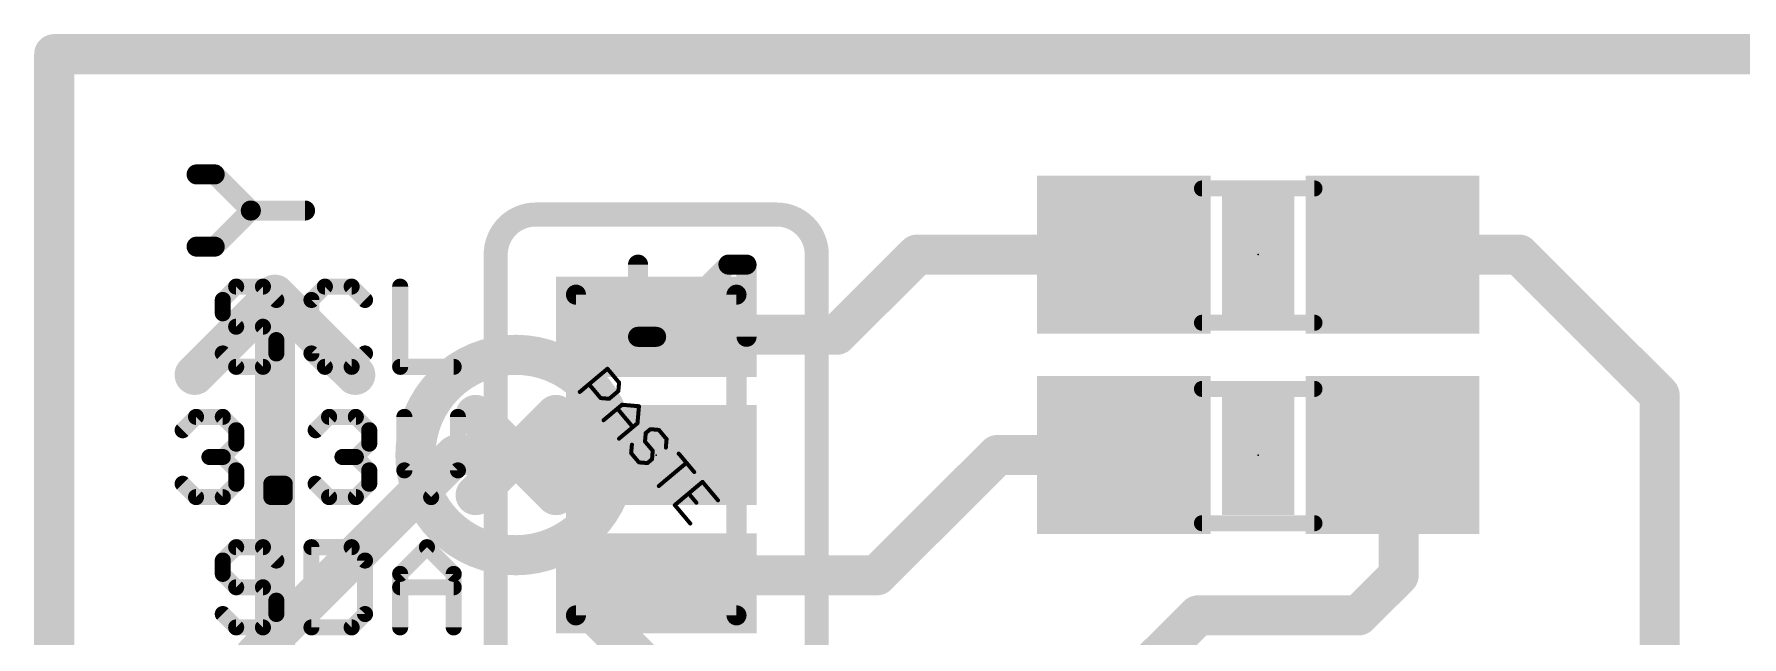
# Model space of a CAD drawing. Extents: x -30 to 77, y -16 to 20.
# Drawn here: x -0.13 to 10.68, y 16.63 to 20.45 of the extents above; entities that cross this region are included whole.
import ezdxf

# ---------------------------------------------------------------- set-up
doc = ezdxf.new("R2010")
doc.units = 0
for name, color, linetype in [('1', 22, 'CONTINUOUS'), ('16', 175, 'CONTINUOUS'), ('20', 7, 'CONTINUOUS'), ('21', 251, 'CONTINUOUS'), ('22', 2, 'CONTINUOUS'), ('23', 7, 'CONTINUOUS'), ('51', 53, 'CONTINUOUS')]:
    doc.layers.add(name, color=color, linetype=linetype)

# ---------------------------------------------------------------- blocks, each defined once
blk = doc.blocks.new('RECT')
blk.add_solid([(-0.5, -0.5), (0.5, -0.5), (-0.5, 0.5), (0.5, 0.5)])

msp = doc.modelspace()

# ---------------------------------------------------------------- linework, layer by layer
at = {"layer": '1', "const_width": 0.254}
for points in [[(0, 0), (0, 20.32)], [(0, 20.32), (20.32, 20.32)], [(5.461, 19.05), (4.953, 18.542)], [(6.77, 19.05), (5.461, 19.05)], [(8.47, 19.05), (9.271, 19.05)], [(9.271, 19.05), (10.16, 18.161)], [(3.8608, 18.542), (3.81, 18.5928)], [(4.953, 18.542), (3.8608, 18.542)], [(10.16, 18.161), (10.16, 15.83)], [(2.54, 17.78), (1.27, 16.51)], [(3.81, 17.78), (2.54, 17.78)], [(5.969, 17.78), (5.207, 17.018)], [(6.77, 17.78), (5.969, 17.78)], [(8.509, 17.741), (8.47, 17.78)], [(8.509, 17.018), (8.509, 17.741)], [(3.8608, 17.018), (3.81, 16.9672)], [(5.207, 17.018), (3.8608, 17.018)], [(8.255, 16.764), (8.509, 17.018)], [(6.96, 16.485), (7.239, 16.764)], [(7.239, 16.764), (8.255, 16.764)], [(1.27, 16.51), (1.27, 13.97)]]:
    msp.add_lwpolyline(points, dxfattribs=at)
at = {"layer": '1', "const_width": 0.127}
for points in [[(0.0635, 20.32, 1), (-0.0635, 20.32)], [(0, 20.3835, 1), (0, 20.2565)], [(5.461, 19.1135, 1), (5.461, 18.9865)], [(5.5059, 19.0051, 1), (5.4161, 19.0949)], [(6.77, 18.9865, 1), (6.77, 19.1135)], [(8.47, 19.1135, 1), (8.47, 18.9865)], [(9.3159, 19.0949, 1), (9.2261, 19.0051)], [(9.271, 18.9865, 1), (9.271, 19.1135)], [(3.8549, 18.6377, 1), (3.7651, 18.5479)], [(3.8608, 18.6055, 1), (3.8608, 18.4785)], [(3.8159, 18.4971, 1), (3.9057, 18.5869)], [(4.9081, 18.5869, 1), (4.9979, 18.4971)], [(4.953, 18.4785, 1), (4.953, 18.6055)], [(10.2235, 18.161, 1), (10.0965, 18.161)], [(10.1151, 18.1161, 1), (10.2049, 18.2059)], [(2.54, 17.8435, 1), (2.54, 17.7165)], [(2.5849, 17.7351, 1), (2.4951, 17.8249)], [(3.81, 17.7165, 1), (3.81, 17.8435)], [(5.969, 17.8435, 1), (5.969, 17.7165)], [(6.0139, 17.7351, 1), (5.9241, 17.8249)], [(6.77, 17.7165, 1), (6.77, 17.8435)], [(8.5149, 17.8249, 1), (8.4251, 17.7351)], [(8.5725, 17.741, 1), (8.4455, 17.741)], [(8.4641, 17.6961, 1), (8.5539, 17.7859)], [(3.8608, 17.0815, 1), (3.8608, 16.9545)], [(3.9057, 16.9731, 1), (3.8159, 17.0629)], [(5.1621, 17.0629, 1), (5.2519, 16.9731)], [(5.207, 16.9545, 1), (5.207, 17.0815)], [(8.4455, 17.018, 1), (8.5725, 17.018)], [(8.5539, 16.9731, 1), (8.4641, 17.0629)], [(3.7651, 17.0121, 1), (3.8549, 16.9223)], [(7.239, 16.8275, 1), (7.239, 16.7005)], [(7.2839, 16.7191, 1), (7.1941, 16.8089)], [(8.2101, 16.8089, 1), (8.2999, 16.7191)], [(8.255, 16.7005, 1), (8.255, 16.8275)], [(1.3335, 16.51, 1), (1.2065, 16.51)]]:
    msp.add_lwpolyline(points, format="xyb", dxfattribs=at)
at = {"layer": '16', "const_width": 0.254}
for points in [[(0, 20.32), (20.32, 20.32)], [(0, 0), (0, 20.32)]]:
    msp.add_lwpolyline(points, dxfattribs=at)
at = {"layer": '16', "const_width": 0.127}
for points in [[(0, 20.3835, 1), (0, 20.2565)], [(0.0635, 20.32, 1), (-0.0635, 20.32)]]:
    msp.add_lwpolyline(points, format="xyb", dxfattribs=at)
at = {"layer": '20', "const_width": 0.254}
for points in [[(20.32, 20.32), (0, 20.32)], [(0, 20.32), (0, 0)]]:
    msp.add_lwpolyline(points, dxfattribs=at)
at = {"layer": '20', "const_width": 0.127}
for points in [[(0, 20.3835, 1), (0, 20.2565)], [(0.0635, 20.32, 1), (-0.0635, 20.32)]]:
    msp.add_lwpolyline(points, format="xyb", dxfattribs=at)
at = {"layer": '21'}
for points, const_width in [([(3.048, 19.304, 0.4142), (2.794, 19.05)], 0.1524), ([(3.048, 19.3421, 1), (3.048, 19.2659)], 0.0762), ([(3.048, 19.2659, 1), (3.048, 19.3421)], 0.0762), ([(4.826, 19.05, 0.4142), (4.572, 19.304)], 0.1524), ([(4.572, 19.3421, 1), (4.572, 19.2659)], 0.0762), ([(4.572, 19.2659, 1), (4.572, 19.3421)], 0.0762), ([(2.8321, 19.05, 1), (2.7559, 19.05)], 0.0762), ([(2.7559, 19.05, 1), (2.8321, 19.05)], 0.0762), ([(4.8641, 19.05, 1), (4.7879, 19.05)], 0.0762), ([(4.7879, 19.05, 1), (4.8641, 19.05)], 0.0762), ([(1.0488, 18.7805, 1), (1.0848, 18.7445)], 0.0508), ([(1.0922, 18.7625, 1), (1.0414, 18.7625)], 0.0508), ([(1.1515, 18.8726, 1), (1.1515, 18.8218)], 0.0508), ([(1.1695, 18.8293, 1), (1.1336, 18.8652)], 0.0508), ([(1.339, 18.8652, 1), (1.3031, 18.8293)], 0.0508), ([(1.321, 18.8218, 1), (1.321, 18.8726)], 0.0508), ([(1.3878, 18.7445, 1), (1.4237, 18.7805)], 0.0508), ([(1.6101, 18.7805, 1), (1.6461, 18.7445)], 0.0508), ([(1.6535, 18.7625, 1), (1.6027, 18.7625)], 0.0508), ([(1.7128, 18.8726, 1), (1.7128, 18.8218)], 0.0508), ([(1.7308, 18.8293, 1), (1.6949, 18.8652)], 0.0508), ([(1.9003, 18.8652, 1), (1.8644, 18.8293)], 0.0508), ([(1.8823, 18.8218, 1), (1.8823, 18.8726)], 0.0508), ([(1.9491, 18.7445, 1), (1.985, 18.7805)], 0.0508), ([(2.2148, 18.8472, 1), (2.164, 18.8472)], 0.0508), ([(1.0848, 18.6957, 1), (1.0488, 18.6598)], 0.0508), ([(1.0414, 18.6778, 1), (1.0922, 18.6778)], 0.0508), ([(1.1515, 18.6184, 1), (1.1515, 18.5676)], 0.0508), ([(1.1336, 18.5751, 1), (1.1695, 18.611)], 0.0508), ([(1.339, 18.611, 1), (1.3031, 18.5751)], 0.0508), ([(1.321, 18.5676, 1), (1.321, 18.6184)], 0.0508), ([(1.4312, 18.5083, 1), (1.3804, 18.5083)], 0.0508), ([(1.3878, 18.4903, 1), (1.4237, 18.5262)], 0.0508), ([(1.0848, 18.4415, 1), (1.0488, 18.4056)], 0.0508), ([(1.1515, 18.3642, 1), (1.1515, 18.3134)], 0.0508), ([(1.1336, 18.3208, 1), (1.1695, 18.3568)], 0.0508), ([(1.3031, 18.3568, 1), (1.339, 18.3208)], 0.0508), ([(1.321, 18.3134, 1), (1.321, 18.3642)], 0.0508), ([(1.3804, 18.4235, 1), (1.4312, 18.4235)], 0.0508), ([(1.4237, 18.4056, 1), (1.3878, 18.4415)], 0.0508), ([(1.6461, 18.4415, 1), (1.6101, 18.4056)], 0.0508), ([(1.6027, 18.4235, 1), (1.6535, 18.4235)], 0.0508), ([(1.7128, 18.3642, 1), (1.7128, 18.3134)], 0.0508), ([(1.6949, 18.3208, 1), (1.7308, 18.3568)], 0.0508), ([(1.8644, 18.3568, 1), (1.9003, 18.3208)], 0.0508), ([(1.8823, 18.3134, 1), (1.8823, 18.3642)], 0.0508), ([(1.985, 18.4056, 1), (1.9491, 18.4415)], 0.0508), ([(2.1894, 18.3642, 1), (2.1894, 18.3134)], 0.0508), ([(2.5284, 18.3134, 1), (2.5284, 18.3642)], 0.0508), ([(2.164, 18.3388, 1), (2.2148, 18.3388)], 0.0508), ([(0.8975, 18.0471, 1), (0.8975, 17.9963)], 0.0508), ([(0.9155, 18.0038, 1), (0.8796, 18.0397)], 0.0508), ([(1.085, 18.0397, 1), (1.0491, 18.0038)], 0.0508), ([(1.067, 17.9963, 1), (1.067, 18.0471)], 0.0508), ([(1.7395, 18.0471, 1), (1.7395, 17.9963)], 0.0508), ([(1.7575, 18.0038, 1), (1.7215, 18.0397)], 0.0508), ([(1.9269, 18.0397, 1), (1.891, 18.0038)], 0.0508), ([(1.909, 17.9963, 1), (1.909, 18.0471)], 0.0508), ([(2.2415, 18.0217, 1), (2.1907, 18.0217)], 0.0508), ([(2.5804, 18.0217, 1), (2.5296, 18.0217)], 0.0508), ([(0.7948, 17.955, 1), (0.8308, 17.919)], 0.0508), ([(1.1772, 17.937, 1), (1.1264, 17.937)], 0.0508), ([(1.1338, 17.919, 1), (1.1697, 17.955)], 0.0508), ([(1.6368, 17.955, 1), (1.6727, 17.919)], 0.0508), ([(2.0191, 17.937, 1), (1.9683, 17.937)], 0.0508), ([(1.9758, 17.919, 1), (2.0117, 17.955)], 0.0508), ([(1.1264, 17.8523, 1), (1.1772, 17.8523)], 0.0508), ([(1.1697, 17.8343, 1), (1.1338, 17.8702)], 0.0508), ([(1.9683, 17.8523, 1), (2.0191, 17.8523)], 0.0508), ([(2.0117, 17.8343, 1), (1.9758, 17.8702)], 0.0508), ([(0.9823, 17.7929, 1), (0.9823, 17.7421)], 0.0508), ([(1.085, 17.7855, 1), (1.0491, 17.7496)], 0.0508), ([(1.0491, 17.7855, 1), (1.085, 17.7496)], 0.0508), ([(1.067, 17.7421, 1), (1.067, 17.7929)], 0.0508), ([(1.1772, 17.6828, 1), (1.1264, 17.6828)], 0.0508), ([(1.1338, 17.6648, 1), (1.1697, 17.7007)], 0.0508), ([(1.8242, 17.7929, 1), (1.8242, 17.7421)], 0.0508), ([(1.9269, 17.7855, 1), (1.891, 17.7496)], 0.0508), ([(1.891, 17.7855, 1), (1.9269, 17.7496)], 0.0508), ([(1.909, 17.7421, 1), (1.909, 17.7929)], 0.0508), ([(2.0191, 17.6828, 1), (1.9683, 17.6828)], 0.0508), ([(1.9758, 17.6648, 1), (2.0117, 17.7007)], 0.0508), ([(2.234, 17.7007, 1), (2.1981, 17.6648)], 0.0508), ([(2.573, 17.6648, 1), (2.5371, 17.7007)], 0.0508), ([(0.8308, 17.616, 1), (0.7948, 17.5801)], 0.0508), ([(1.1264, 17.598, 1), (1.1772, 17.598)], 0.0508), ([(1.1697, 17.5801, 1), (1.1338, 17.616)], 0.0508), ([(1.3995, 17.598, 1), (1.3487, 17.598)], 0.0508), ([(1.3741, 17.6234, 1), (1.3741, 17.5726)], 0.0508), ([(1.4842, 17.598, 1), (1.4334, 17.598)], 0.0508), ([(1.4588, 17.5726, 1), (1.4588, 17.6234)], 0.0508), ([(1.6727, 17.616, 1), (1.6368, 17.5801)], 0.0508), ([(1.9683, 17.598, 1), (2.0191, 17.598)], 0.0508), ([(2.0117, 17.5801, 1), (1.9758, 17.616)], 0.0508), ([(2.1907, 17.6828, 1), (2.2415, 17.6828)], 0.0508), ([(2.5296, 17.6828, 1), (2.5804, 17.6828)], 0.0508), ([(0.8975, 17.5387, 1), (0.8975, 17.4879)], 0.0508), ([(0.8796, 17.4953, 1), (0.9155, 17.5313)], 0.0508), ([(1.0491, 17.5313, 1), (1.085, 17.4953)], 0.0508), ([(1.067, 17.4879, 1), (1.067, 17.5387)], 0.0508), ([(1.3741, 17.5387, 1), (1.3741, 17.4879)], 0.0508), ([(1.3487, 17.5133, 1), (1.3995, 17.5133)], 0.0508), ([(1.4334, 17.5133, 1), (1.4842, 17.5133)], 0.0508), ([(1.4588, 17.4879, 1), (1.4588, 17.5387)], 0.0508), ([(1.7395, 17.5387, 1), (1.7395, 17.4879)], 0.0508), ([(1.7215, 17.4953, 1), (1.7575, 17.5313)], 0.0508), ([(1.891, 17.5313, 1), (1.9269, 17.4953)], 0.0508), ([(1.909, 17.4879, 1), (1.909, 17.5387)], 0.0508), ([(2.3676, 17.5313, 1), (2.4035, 17.4953)], 0.0508), ([(2.3676, 17.4953, 1), (2.4035, 17.5313)], 0.0508), ([(1.1515, 17.2216, 1), (1.1515, 17.1708)], 0.0508), ([(1.1695, 17.1783, 1), (1.1336, 17.2142)], 0.0508), ([(1.339, 17.2142, 1), (1.3031, 17.1783)], 0.0508), ([(1.321, 17.1708, 1), (1.321, 17.2216)], 0.0508), ([(1.6535, 17.1962, 1), (1.6027, 17.1962)], 0.0508), ([(1.6281, 17.2216, 1), (1.6281, 17.1708)], 0.0508), ([(1.9003, 17.2142, 1), (1.8644, 17.1783)], 0.0508), ([(1.8823, 17.1708, 1), (1.8823, 17.2216)], 0.0508), ([(2.3769, 17.2142, 1), (2.3409, 17.1783)], 0.0508), ([(2.3769, 17.1783, 1), (2.3409, 17.2142)], 0.0508), ([(1.0488, 17.1295, 1), (1.0848, 17.0935)], 0.0508), ([(1.0922, 17.1115, 1), (1.0414, 17.1115)], 0.0508), ([(1.0848, 17.0447, 1), (1.0488, 17.0088)], 0.0508), ([(1.3878, 17.0935, 1), (1.4237, 17.1295)], 0.0508), ([(1.9925, 17.1115, 1), (1.9417, 17.1115)], 0.0508), ([(1.9491, 17.0935, 1), (1.985, 17.1295)], 0.0508), ([(2.2148, 17.0268, 1), (2.164, 17.0268)], 0.0508), ([(2.5538, 17.0268, 1), (2.503, 17.0268)], 0.0508), ([(1.0414, 17.0268, 1), (1.0922, 17.0268)], 0.0508), ([(1.1515, 16.9674, 1), (1.1515, 16.9166)], 0.0508), ([(1.1336, 16.9241, 1), (1.1695, 16.96)], 0.0508), ([(1.339, 16.96, 1), (1.3031, 16.9241)], 0.0508), ([(1.321, 16.9166, 1), (1.321, 16.9674)], 0.0508), ([(2.1894, 16.9674, 1), (2.1894, 16.9166)], 0.0508), ([(2.1715, 17.0447, 1), (2.2074, 17.0088)], 0.0508), ([(2.5104, 17.0088, 1), (2.5463, 17.0447)], 0.0508), ([(2.5284, 16.9166, 1), (2.5284, 16.9674)], 0.0508), ([(1.4312, 16.8573, 1), (1.3804, 16.8573)], 0.0508), ([(1.3878, 16.8393, 1), (1.4237, 16.8752)], 0.0508), ([(1.0848, 16.7905, 1), (1.0488, 16.7546)], 0.0508), ([(1.3804, 16.7725, 1), (1.4312, 16.7725)], 0.0508), ([(1.4237, 16.7546, 1), (1.3878, 16.7905)], 0.0508), ([(1.9417, 16.7725, 1), (1.9925, 16.7725)], 0.0508), ([(1.985, 16.7546, 1), (1.9491, 16.7905)], 0.0508), ([(1.1515, 16.7132, 1), (1.1515, 16.6624)], 0.0508), ([(1.1336, 16.6698, 1), (1.1695, 16.7058)], 0.0508), ([(1.3031, 16.7058, 1), (1.339, 16.6698)], 0.0508), ([(1.321, 16.6624, 1), (1.321, 16.7132)], 0.0508), ([(1.6281, 16.7132, 1), (1.6281, 16.6624)], 0.0508), ([(1.6027, 16.6878, 1), (1.6535, 16.6878)], 0.0508), ([(1.8644, 16.7058, 1), (1.9003, 16.6698)], 0.0508), ([(1.8823, 16.6624, 1), (1.8823, 16.7132)], 0.0508), ([(2.164, 16.6878, 1), (2.2148, 16.6878)], 0.0508), ([(2.503, 16.6878, 1), (2.5538, 16.6878)], 0.0508)]:
    msp.add_lwpolyline(points, format="xyb", dxfattribs=dict(at, const_width=const_width))
for points, const_width in [([(4.572, 19.304), (3.048, 19.304)], 0.1524), ([(2.794, 16.51), (2.794, 19.05)], 0.1524), ([(4.826, 19.05), (4.826, 16.51)], 0.1524), ([(1.1515, 18.8472), (1.0668, 18.7625)], 0.1016), ([(1.0668, 18.7625), (1.0668, 18.6778)], 0.1016), ([(1.321, 18.8472), (1.1515, 18.8472)], 0.1016), ([(1.4058, 18.7625), (1.321, 18.8472)], 0.1016), ([(1.7128, 18.8472), (1.6281, 18.7625)], 0.1016), ([(1.6281, 18.7625), (1.6281, 18.4235)], 0.1016), ([(1.8823, 18.8472), (1.7128, 18.8472)], 0.1016), ([(1.9671, 18.7625), (1.8823, 18.8472)], 0.1016), ([(2.1894, 18.8472), (2.1894, 18.3388)], 0.1016), ([(1.0668, 18.6778), (1.1515, 18.593)], 0.1016), ([(1.1515, 18.593), (1.321, 18.593)], 0.1016), ([(1.321, 18.593), (1.4058, 18.5083)], 0.1016), ([(1.4058, 18.5083), (1.4058, 18.4235)], 0.1016), ([(1.1515, 18.3388), (1.0668, 18.4235)], 0.1016), ([(1.321, 18.3388), (1.1515, 18.3388)], 0.1016), ([(1.4058, 18.4235), (1.321, 18.3388)], 0.1016), ([(1.6281, 18.4235), (1.7128, 18.3388)], 0.1016), ([(1.7128, 18.3388), (1.8823, 18.3388)], 0.1016), ([(1.8823, 18.3388), (1.9671, 18.4235)], 0.1016), ([(2.1894, 18.3388), (2.5284, 18.3388)], 0.1016), ([(0.8128, 17.937), (0.8975, 18.0217)], 0.1016), ([(0.8975, 18.0217), (1.067, 18.0217)], 0.1016), ([(1.067, 18.0217), (1.1518, 17.937)], 0.1016), ([(1.6548, 17.937), (1.7395, 18.0217)], 0.1016), ([(1.7395, 18.0217), (1.909, 18.0217)], 0.1016), ([(1.909, 18.0217), (1.9937, 17.937)], 0.1016), ([(2.2161, 18.0217), (2.2161, 17.6828)], 0.1016), ([(2.555, 17.6828), (2.555, 18.0217)], 0.1016), ([(1.1518, 17.937), (1.1518, 17.8523)], 0.1016), ([(1.9937, 17.937), (1.9937, 17.8523)], 0.1016), ([(1.1518, 17.8523), (1.067, 17.7675)], 0.1016), ([(1.9937, 17.8523), (1.909, 17.7675)], 0.1016), ([(1.067, 17.7675), (0.9823, 17.7675)], 0.1016), ([(1.067, 17.7675), (1.1518, 17.6828)], 0.1016), ([(1.1518, 17.6828), (1.1518, 17.598)], 0.1016), ([(1.909, 17.7675), (1.8242, 17.7675)], 0.1016), ([(1.909, 17.7675), (1.9937, 17.6828)], 0.1016), ([(1.9937, 17.6828), (1.9937, 17.598)], 0.1016), ([(2.2161, 17.6828), (2.3856, 17.5133)], 0.1016), ([(2.3856, 17.5133), (2.555, 17.6828)], 0.1016), ([(0.8975, 17.5133), (0.8128, 17.598)], 0.1016), ([(1.1518, 17.598), (1.067, 17.5133)], 0.1016), ([(1.3741, 17.5133), (1.3741, 17.598)], 0.1016), ([(1.3741, 17.598), (1.4588, 17.598)], 0.1016), ([(1.4588, 17.598), (1.4588, 17.5133)], 0.1016), ([(1.7395, 17.5133), (1.6548, 17.598)], 0.1016), ([(1.9937, 17.598), (1.909, 17.5133)], 0.1016), ([(1.067, 17.5133), (0.8975, 17.5133)], 0.1016), ([(1.4588, 17.5133), (1.3741, 17.5133)], 0.1016), ([(1.909, 17.5133), (1.7395, 17.5133)], 0.1016), ([(1.1515, 17.1962), (1.0668, 17.1115)], 0.1016), ([(1.321, 17.1962), (1.1515, 17.1962)], 0.1016), ([(1.4058, 17.1115), (1.321, 17.1962)], 0.1016), ([(1.6281, 17.1962), (1.6281, 16.6878)], 0.1016), ([(1.8823, 17.1962), (1.6281, 17.1962)], 0.1016), ([(1.9671, 17.1115), (1.8823, 17.1962)], 0.1016), ([(2.1894, 17.0268), (2.3589, 17.1962)], 0.1016), ([(2.3589, 17.1962), (2.5284, 17.0268)], 0.1016), ([(1.0668, 17.1115), (1.0668, 17.0268)], 0.1016), ([(1.0668, 17.0268), (1.1515, 16.942)], 0.1016), ([(1.9671, 16.7725), (1.9671, 17.1115)], 0.1016), ([(2.1894, 16.6878), (2.1894, 17.0268)], 0.1016), ([(2.5284, 17.0268), (2.5284, 16.6878)], 0.1016), ([(1.1515, 16.942), (1.321, 16.942)], 0.1016), ([(1.321, 16.942), (1.4058, 16.8573)], 0.1016), ([(2.1894, 16.942), (2.5284, 16.942)], 0.1016), ([(1.4058, 16.8573), (1.4058, 16.7725)], 0.1016), ([(1.1515, 16.6878), (1.0668, 16.7725)], 0.1016), ([(1.4058, 16.7725), (1.321, 16.6878)], 0.1016), ([(1.8823, 16.6878), (1.9671, 16.7725)], 0.1016), ([(1.321, 16.6878), (1.1515, 16.6878)], 0.1016), ([(1.6281, 16.6878), (1.8823, 16.6878)], 0.1016)]:
    msp.add_lwpolyline(points, dxfattribs=dict(at, const_width=const_width))
at = {"layer": '22'}
for points, const_width in [([(0.9011, 19.558), (1.0155, 19.558)], 0.127), ([(1.0155, 19.558), (1.2443, 19.3292)], 0.127), ([(1.2443, 19.3292), (1.0155, 19.1004)], 0.127), ([(1.2443, 19.3292), (1.5875, 19.3292)], 0.127), ([(1.0155, 19.1004), (0.9011, 19.1004)], 0.127), ([(3.6951, 18.9865), (3.6951, 18.5289)], 0.127), ([(3.8095, 18.5289), (4.2671, 18.9865)], 0.127), ([(4.2671, 18.9865), (4.3815, 18.9865)], 0.127), ([(4.3815, 18.9865), (4.3815, 18.5289)], 0.127), ([(1.397, 18.796), (0.889, 18.288)], 0.254), ([(1.397, 16.256), (1.397, 18.796)], 0.254), ([(1.397, 18.796), (1.905, 18.288)], 0.254), ([(3.6951, 18.5289), (3.8095, 18.5289)], 0.127), ([(3.175, 18.034), (2.667, 17.526)], 0.254), ([(2.667, 18.034), (3.175, 17.526)], 0.254), ([(3.937, 16.256), (3.429, 16.764)], 0.254)]:
    msp.add_lwpolyline(points, dxfattribs=dict(at, const_width=const_width))
for points, const_width in [([(0.9011, 19.5897, 1), (0.9011, 19.5263)], 0.0635), ([(1.038, 19.5805, 1), (0.9931, 19.5355)], 0.0635), ([(1.0155, 19.5263, 1), (1.0155, 19.5897)], 0.0635), ([(1.2443, 19.361, 1), (1.2443, 19.2975)], 0.0635), ([(1.2668, 19.3068, 1), (1.2219, 19.3517)], 0.0635), ([(1.2219, 19.3068, 1), (1.2668, 19.3517)], 0.0635), ([(1.5875, 19.2975, 1), (1.5875, 19.361)], 0.0635), ([(0.9011, 19.1322, 1), (0.9011, 19.0687)], 0.0635), ([(0.9931, 19.1229, 1), (1.038, 19.078)], 0.0635), ([(1.0155, 19.0687, 1), (1.0155, 19.1322)], 0.0635), ([(3.7269, 18.9865, 1), (3.6634, 18.9865)], 0.0635), ([(4.2671, 19.0182, 1), (4.2671, 18.9548)], 0.0635), ([(4.2896, 18.964, 1), (4.2447, 19.009)], 0.0635), ([(4.4132, 18.9865, 1), (4.3498, 18.9865)], 0.0635), ([(4.3815, 18.9548, 1), (4.3815, 19.0182)], 0.0635), ([(1.4605, 18.796, 1), (1.3335, 18.796)], 0.127), ([(1.4419, 18.8409, 1), (1.3521, 18.7511)], 0.127), ([(1.4419, 18.7511, 1), (1.3521, 18.8409)], 0.127), ([(3.6951, 18.5607, 1), (3.6951, 18.4972)], 0.0635), ([(3.8095, 18.4972, 1), (3.8095, 18.5607)], 0.0635), ([(2.921, 17.145, 1), (2.921, 18.415, 1), (2.921, 17.145)], 0.254), ([(3.6634, 18.5289, 1), (3.7269, 18.5289)], 0.0635), ([(3.7871, 18.5514, 1), (3.832, 18.5065)], 0.0635), ([(4.3498, 18.5289, 1), (4.4132, 18.5289)], 0.0635), ([(0.8441, 18.3329, 1), (0.9339, 18.2431)], 0.127), ([(1.8601, 18.2431, 1), (1.9499, 18.3329)], 0.127), ([(2.7119, 18.0789, 1), (2.6221, 17.9891)], 0.127), ([(3.2199, 17.9891, 1), (3.1301, 18.0789)], 0.127), ([(2.6221, 17.5709, 1), (2.7119, 17.4811)], 0.127), ([(3.1301, 17.4811, 1), (3.2199, 17.5709)], 0.127), ([(3.4739, 16.8089, 1), (3.3841, 16.7191)], 0.127)]:
    msp.add_lwpolyline(points, format="xyb", dxfattribs=dict(at, const_width=const_width))
at = {"layer": '23'}
for p in [(7.62, 19.05), (3.81, 17.78), (7.62, 17.78)]:
    msp.add_point(p, dxfattribs=at)
at = {"layer": '51'}
for points, const_width in [([(7.976, 19.469), (7.264, 19.469)], 0.1016), ([(3.302, 18.796), (3.302, 16.764)], 0.127), ([(4.318, 18.796), (3.302, 18.796)], 0.127), ([(4.318, 16.764), (4.318, 18.796)], 0.127), ([(7.976, 18.618), (7.264, 18.618)], 0.1016), ([(3.3261, 18.1796), (3.5014, 18.3267)], 0.0254), ([(3.5014, 18.3267), (3.5749, 18.239)], 0.0254), ([(3.4581, 18.141), (3.3846, 18.2286)], 0.0254), ([(3.5702, 18.1853), (3.5118, 18.1363)], 0.0254), ([(3.5749, 18.239), (3.5702, 18.1853)], 0.0254), ([(7.976, 18.199), (7.264, 18.199)], 0.1016), ([(3.5118, 18.1363), (3.4581, 18.141)], 0.0254), ([(3.4765, 18.0004), (3.5933, 18.0985)], 0.0254), ([(3.5641, 18.074), (3.6621, 17.9571)], 0.0254), ([(3.5933, 18.0985), (3.7008, 18.0891)], 0.0254), ([(3.7008, 18.0891), (3.6914, 17.9816)], 0.0254), ([(3.6914, 17.9816), (3.5745, 17.8836)], 0.0254), ([(3.7729, 17.9438), (3.7436, 17.9193)], 0.0254), ([(3.8266, 17.9391), (3.7729, 17.9438)], 0.0254), ([(3.8756, 17.8807), (3.8266, 17.9391)], 0.0254), ([(3.6513, 17.7921), (3.656, 17.8458)], 0.0254), ([(3.7436, 17.9193), (3.7389, 17.8656)], 0.0254), ([(3.7389, 17.8656), (3.788, 17.8072)], 0.0254), ([(3.8709, 17.827), (3.8756, 17.8807)], 0.0254), ([(3.7003, 17.7336), (3.6513, 17.7921)], 0.0254), ([(3.7541, 17.7289), (3.7003, 17.7336)], 0.0254), ([(3.7833, 17.7534), (3.7541, 17.7289)], 0.0254), ([(3.788, 17.8072), (3.7833, 17.7534)], 0.0254), ([(3.8262, 17.5837), (4.0014, 17.7308)], 0.0254), ([(3.9524, 17.7892), (4.0504, 17.6723)], 0.0254), ([(4.1027, 17.61), (3.9275, 17.4629)], 0.0254), ([(4.2008, 17.4932), (4.1027, 17.61)], 0.0254), ([(4.0151, 17.5365), (4.0641, 17.4781)], 0.0254), ([(3.9275, 17.4629), (4.0255, 17.3461)], 0.0254), ([(7.976, 17.348), (7.264, 17.348)], 0.1016), ([(3.302, 16.764), (4.318, 16.764)], 0.127)]:
    msp.add_lwpolyline(points, dxfattribs=dict(at, const_width=const_width))
for points, const_width in [([(7.264, 19.4944, 1), (7.264, 19.4436)], 0.0508), ([(7.976, 19.4436, 1), (7.976, 19.4944)], 0.0508), ([(3.3338, 18.796, 1), (3.2702, 18.796)], 0.0635), ([(3.302, 18.8277, 1), (3.302, 18.7643)], 0.0635), ([(4.3498, 18.796, 1), (4.2863, 18.796)], 0.0635), ([(4.318, 18.7643, 1), (4.318, 18.8277)], 0.0635), ([(7.264, 18.6434, 1), (7.264, 18.5926)], 0.0508), ([(7.976, 18.5926, 1), (7.976, 18.6434)], 0.0508), ([(3.5063, 18.3307, 1), (3.4965, 18.3226)], 0.0127), ([(3.5055, 18.3218, 1), (3.4973, 18.3315)], 0.0127), ([(3.3221, 18.1845, 1), (3.3302, 18.1747)], 0.0127), ([(3.3894, 18.2327, 1), (3.3797, 18.2245)], 0.0127), ([(3.5639, 18.1859, 1), (3.5766, 18.1847)], 0.0127), ([(3.5743, 18.1804, 1), (3.5662, 18.1902)], 0.0127), ([(3.5813, 18.2385, 1), (3.5686, 18.2396)], 0.0127), ([(3.5701, 18.2349, 1), (3.5798, 18.2431)], 0.0127), ([(7.264, 18.2244, 1), (7.264, 18.1736)], 0.0508), ([(7.976, 18.1736, 1), (7.976, 18.2244)], 0.0508), ([(3.4586, 18.1473, 1), (3.4575, 18.1347)], 0.0127), ([(3.4532, 18.1369, 1), (3.463, 18.1451)], 0.0127), ([(3.5077, 18.1411, 1), (3.5159, 18.1314)], 0.0127), ([(3.5113, 18.13, 1), (3.5124, 18.1426)], 0.0127), ([(3.569, 18.078, 1), (3.5592, 18.0699)], 0.0127), ([(3.5939, 18.1048, 1), (3.5928, 18.0921)], 0.0127), ([(3.5974, 18.0936, 1), (3.5892, 18.1033)], 0.0127), ([(3.7071, 18.0885, 1), (3.6944, 18.0896)], 0.0127), ([(3.7002, 18.0827, 1), (3.7013, 18.0954)], 0.0127), ([(3.4724, 18.0053, 1), (3.4806, 17.9956)], 0.0127), ([(3.6573, 17.953, 1), (3.667, 17.9612)], 0.0127), ([(3.685, 17.9822, 1), (3.6977, 17.9811)], 0.0127), ([(3.6954, 17.9768, 1), (3.6873, 17.9865)], 0.0127), ([(3.7734, 17.9501, 1), (3.7723, 17.9375)], 0.0127), ([(3.7769, 17.939, 1), (3.7688, 17.9487)], 0.0127), ([(3.8314, 17.9432, 1), (3.8217, 17.935)], 0.0127), ([(3.826, 17.9328, 1), (3.8271, 17.9454)], 0.0127), ([(3.5704, 17.8885, 1), (3.5786, 17.8787)], 0.0127), ([(3.6623, 17.8452, 1), (3.6497, 17.8463)], 0.0127), ([(3.7438, 17.8697, 1), (3.7341, 17.8615)], 0.0127), ([(3.7326, 17.8661, 1), (3.7453, 17.865)], 0.0127), ([(3.75, 17.9188, 1), (3.7373, 17.9199)], 0.0127), ([(3.7396, 17.9242, 1), (3.7477, 17.9144)], 0.0127), ([(3.8646, 17.8275, 1), (3.8772, 17.8264)], 0.0127), ([(3.8819, 17.8801, 1), (3.8693, 17.8813)], 0.0127), ([(3.8707, 17.8766, 1), (3.8805, 17.8848)], 0.0127), ([(3.6562, 17.7961, 1), (3.6464, 17.788)], 0.0127), ([(3.645, 17.7926, 1), (3.6576, 17.7915)], 0.0127), ([(3.7009, 17.74, 1), (3.6998, 17.7273)], 0.0127), ([(3.6955, 17.7296, 1), (3.7052, 17.7377)], 0.0127), ([(3.75, 17.7338, 1), (3.7581, 17.7241)], 0.0127), ([(3.7535, 17.7226, 1), (3.7546, 17.7353)], 0.0127), ([(3.7769, 17.754, 1), (3.7896, 17.7529)], 0.0127), ([(3.7873, 17.7486, 1), (3.7792, 17.7583)], 0.0127), ([(3.7943, 17.8066, 1), (3.7816, 17.8077)], 0.0127), ([(3.7831, 17.8031, 1), (3.7928, 17.8112)], 0.0127), ([(3.9573, 17.7933, 1), (3.9475, 17.7851)], 0.0127), ([(4.0055, 17.7259, 1), (3.9973, 17.7356)], 0.0127), ([(4.0456, 17.6682, 1), (4.0553, 17.6764)], 0.0127), ([(4.1076, 17.6141, 1), (4.0979, 17.6059)], 0.0127), ([(4.1068, 17.6051, 1), (4.0986, 17.6149)], 0.0127), ([(3.8221, 17.5885, 1), (3.8302, 17.5788)], 0.0127), ([(4.02, 17.5406, 1), (4.0102, 17.5324)], 0.0127), ([(3.9323, 17.467, 1), (3.9226, 17.4589)], 0.0127), ([(3.9234, 17.4678, 1), (3.9315, 17.4581)], 0.0127), ([(4.0593, 17.474, 1), (4.069, 17.4821)], 0.0127), ([(4.1959, 17.4891, 1), (4.2056, 17.4972)], 0.0127), ([(4.0206, 17.342, 1), (4.0304, 17.3502)], 0.0127), ([(7.264, 17.3734, 1), (7.264, 17.3226)], 0.0508), ([(7.976, 17.3226, 1), (7.976, 17.3734)], 0.0508), ([(3.2702, 16.764, 1), (3.3338, 16.764)], 0.0635), ([(3.302, 16.7957, 1), (3.302, 16.7323)], 0.0635), ([(4.2863, 16.764, 1), (4.3498, 16.764)], 0.0635), ([(4.318, 16.7323, 1), (4.318, 16.7957)], 0.0635)]:
    msp.add_lwpolyline(points, format="xyb", dxfattribs=dict(at, const_width=const_width))

# ---------------------------------------------------------------- block references
at = {"layer": '1', "xscale": 1.1, "rotation": 180}
for p in [(6.77, 19.05), (8.47, 19.05), (6.77, 17.78), (8.47, 17.78)]:
    msp.add_blockref('RECT', p, dxfattribs=at)
at = {"layer": '1', "xscale": 0.635, "yscale": 1.27, "rotation": 90}
for p in [(3.81, 18.5928), (3.81, 17.78), (3.81, 16.9672)]:
    msp.add_blockref('RECT', p, dxfattribs=at)
at = {"layer": '21', "xscale": 0.4572, "yscale": 0.762, "rotation": 180}
for p in [(7.62, 19.05), (7.62, 17.78)]:
    msp.add_blockref('RECT', p, dxfattribs=at)
at = {"layer": '51', "xscale": 0.5001, "yscale": 0.95, "rotation": 180}
for p in [(7.0398, 19.0449), (8.2081, 19.0449), (7.0398, 17.7749), (8.2081, 17.7749)]:
    msp.add_blockref('RECT', p, dxfattribs=at)

doc.saveas('drawing.dxf')
